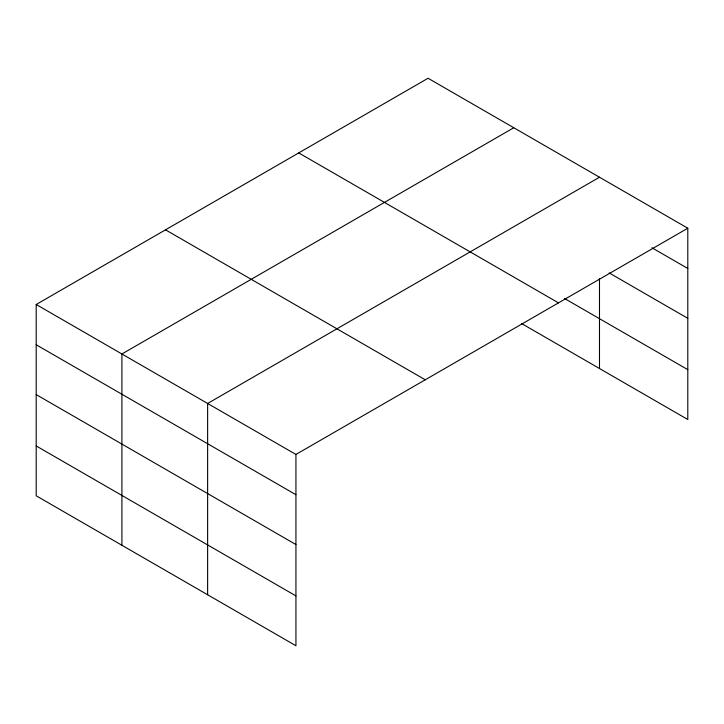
<?xml version="1.0" encoding="UTF-8"?>
<svg xmlns="http://www.w3.org/2000/svg" width="724" height="724" viewBox="0 0 724 724"><rect width="100%" height="100%" fill="white"/><g stroke="black" fill="none" stroke-linecap="round" stroke-linejoin="round"><path stroke-width="1.09" d="M36.2 304.496L295.935 454.455L295.935 645.745L36.2 495.786L36.2 304.496L428.065 78.255L687.8 228.214L687.8 419.504L521.57 323.528M513.778 127.741L121.913 353.982L121.913 545.272M599.49 177.226L207.625 403.467L207.625 594.757M295.935 454.455L687.8 228.214M651.89 247.744L687.8 268.477M609.192 272.93L687.8 318.316M564.421 298.433L687.8 369.665M298.75 152.918L558.485 302.876M165.515 229.834L425.25 379.792M36.2 344.76L295.935 494.718M36.2 394.598L295.935 544.557M36.2 445.948L295.935 595.906M599.49 278.496L599.49 368.516"/></g></svg>
